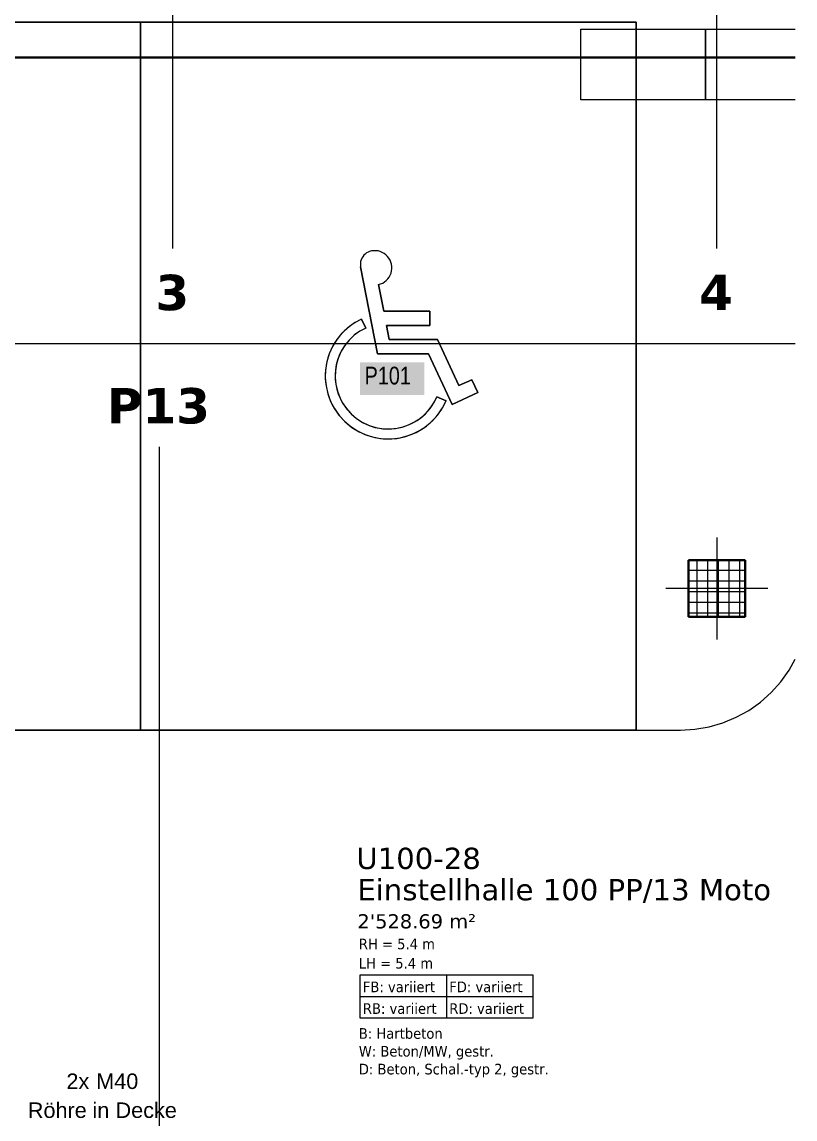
# Model space of a CAD drawing. Extents: x -882 to 613, y -179 to 366.
# Drawn here: x 258.9 to 368.1, y 63.8 to 218.8 of the extents above; entities that cross this region are included whole.
import ezdxf
from ezdxf.lldxf.tags import DXFTag

# ---------------------------------------------------------------- set-up
doc = ezdxf.new("R2010")
doc.units = 0
doc.layers.get('0').update_dxf_attribs({"lineweight": 13})
for name, color, linetype, lineweight, true_color in [('A-____-MATC-OTLN', 7, 'Strichpunkt - Mittel', 40, 0x0080ff), ('A-DETL-____-OTLN', 5, 'Continuous', 9, 0x0000ff), ('EL01_WAN_Röhre Typ', 1, 'Continuous', 13, 0xff0000), ('EL01_WAN_Trassen', 40, 'Continuous', 13, 0xffbf00), ('S-GRID-____-IDEN', 7, 'Continuous', 9, 0x5555aa)]:
    doc.layers.add(name, color=color, linetype=linetype, lineweight=lineweight, true_color=true_color)
for name, color, linetype, lineweight in [('A-AREA-____-IDEN', 7, 'Continuous', 5), ('A-DETL-____-THIN', 7, 'Continuous', 9), ('C-PRKG-____-IDEN', 7, 'Continuous', 5), ('C-PRKG-____-OTLN', 7, 'Continuous', 9), ('S-COLS-____-MCUT', 7, 'Continuous', 35), ('S-COLS-____-OTLN', 7, 'Continuous', 9), ('S-GRID-____-OTLN', 7, 'Continuous', 5)]:
    doc.layers.add(name, color=color, linetype=linetype, lineweight=lineweight)
doc.styles.get("Standard").update_dxf_attribs({"font": 'arial.ttf'})
tags = doc.linetypes.add('_Rasterlinie_', pattern=[0.375, 0.2, -0.05, 0.075, -0.05]).pattern_tags.tags
tags[10:11] = [DXFTag(74, 4), DXFTag(75, 0), DXFTag(340, '0'), DXFTag(46, 1.0), DXFTag(50, 0.0), DXFTag(44, 0.0), DXFTag(45, 0.0)]
tags[8:9] = [DXFTag(74, 4), DXFTag(75, 0), DXFTag(340, '0'), DXFTag(46, 1.0), DXFTag(50, 0.0), DXFTag(44, 0.0), DXFTag(45, 0.0)]
tags[6:7] = [DXFTag(74, 4), DXFTag(75, 0), DXFTag(340, '0'), DXFTag(46, 1.0), DXFTag(50, 0.0), DXFTag(44, 0.0), DXFTag(45, 0.0)]
tags[4:5] = [DXFTag(74, 4), DXFTag(75, 0), DXFTag(340, '0'), DXFTag(46, 1.0), DXFTag(50, 0.0), DXFTag(44, 0.0), DXFTag(45, 0.0)]
tags = doc.linetypes.add('_Strichpunkt - Mittel_', pattern=[0.35, 0.15, -0.1, 0, -0.1]).pattern_tags.tags
tags[10:11] = [DXFTag(74, 4), DXFTag(75, 0), DXFTag(340, '0'), DXFTag(46, 1.0), DXFTag(50, 0.0), DXFTag(44, 0.0), DXFTag(45, 0.0)]
tags[8:9] = [DXFTag(74, 4), DXFTag(75, 0), DXFTag(340, '0'), DXFTag(46, 1.0), DXFTag(50, 0.0), DXFTag(44, 0.0), DXFTag(45, 0.0)]
tags[6:7] = [DXFTag(74, 4), DXFTag(75, 0), DXFTag(340, '0'), DXFTag(46, 1.0), DXFTag(50, 0.0), DXFTag(44, 0.0), DXFTag(45, 0.0)]
tags[4:5] = [DXFTag(74, 4), DXFTag(75, 0), DXFTag(340, '0'), DXFTag(46, 1.0), DXFTag(50, 0.0), DXFTag(44, 0.0), DXFTag(45, 0.0)]
tags = doc.linetypes.add('fein_strichliert', pattern=[4, 1, -2, 1]).pattern_tags.tags
tags[8:9] = [DXFTag(74, 4), DXFTag(75, 0), DXFTag(340, '0'), DXFTag(46, 0.0), DXFTag(50, 0.0), DXFTag(44, 0.0), DXFTag(45, 0.0)]
tags[6:7] = [DXFTag(74, 4), DXFTag(75, 0), DXFTag(340, '0'), DXFTag(46, 0.0), DXFTag(50, 0.0), DXFTag(44, 0.0), DXFTag(45, 0.0)]
tags[4:5] = [DXFTag(74, 4), DXFTag(75, 0), DXFTag(340, '0'), DXFTag(46, 0.0), DXFTag(50, 0.0), DXFTag(44, 0.0), DXFTag(45, 0.0)]
tags = doc.linetypes.add('Strichpunkt - Mittel', pattern=[0.35, 0.15, -0.1, 0, -0.1]).pattern_tags.tags
tags[10:11] = [DXFTag(74, 4), DXFTag(75, 0), DXFTag(340, '0'), DXFTag(46, 1.0), DXFTag(50, 0.0), DXFTag(44, 0.0), DXFTag(45, 0.0)]
tags[8:9] = [DXFTag(74, 4), DXFTag(75, 0), DXFTag(340, '0'), DXFTag(46, 1.0), DXFTag(50, 0.0), DXFTag(44, 0.0), DXFTag(45, 0.0)]
tags[6:7] = [DXFTag(74, 4), DXFTag(75, 0), DXFTag(340, '0'), DXFTag(46, 1.0), DXFTag(50, 0.0), DXFTag(44, 0.0), DXFTag(45, 0.0)]
tags[4:5] = [DXFTag(74, 4), DXFTag(75, 0), DXFTag(340, '0'), DXFTag(46, 1.0), DXFTag(50, 0.0), DXFTag(44, 0.0), DXFTag(45, 0.0)]

# ---------------------------------------------------------------- blocks, each defined once
blk = doc.blocks.new('Referenz-A0UJ2JE1XE', base_point=(-855.98, -164.75))
at = {"layer": 'A-____-MATC-OTLN', "color": 0, "linetype": 'Strichpunkt - Mittel', "ltscale": 0.4}
blk.add_line((-855.98, 213.76), (368.1, 213.76), dxfattribs=at)
at = {"layer": 'A-AREA-____-IDEN', "color": 0, "linetype": 'Continuous', "ltscale": 0.13}
for p, q in [((306.66, 84.21), (331.06, 84.21)), ((306.66, 78.09), (306.66, 84.21)), ((318.86, 84.21), (318.86, 78.09)), ((331.06, 84.21), (331.06, 78.09)), ((306.66, 81.15), (331.06, 81.15)), ((331.06, 78.09), (306.66, 78.09))]:
    blk.add_line(p, q, dxfattribs=at)
at = {"layer": 'A-DETL-____-OTLN', "color": 0, "linetype": '_Strichpunkt - Mittel_', "ltscale": 0.13}
for p, q in [((357.03, 145.96), (357.03, 131.56)), ((364.23, 138.76), (349.83, 138.76))]:
    blk.add_line(p, q, dxfattribs=at)
at = {"layer": 'A-DETL-____-THIN', "color": 0, "linetype": 'Continuous', "ltscale": 0.13}
for p, q in [((367.26, 127.24), (368.1, 128.77)), ((366.08, 125.59), (367.26, 127.24)), ((364.73, 124.08), (366.08, 125.59)), ((363.21, 122.72), (364.73, 124.08)), ((361.56, 121.55), (363.21, 122.72)), ((359.78, 120.57), (361.56, 121.55)), ((355.96, 119.23), (357.91, 119.79)), ((357.91, 119.79), (359.78, 120.57)), ((345.63, 118.77), (351.93, 118.77)), ((351.93, 118.77), (353.96, 118.89)), ((353.96, 118.89), (355.96, 119.23))]:
    blk.add_line(p, q, dxfattribs=at)
at = {"layer": 'C-PRKG-____-IDEN', "color": 7, "linetype": 'Continuous', "ltscale": 0.13, "true_color": 0xffffff}
for points in [[(306.67, 166.1), (315.75, 166.1), (306.67, 170.7)], [(315.75, 166.1), (306.67, 170.7), (315.75, 170.7)]]:
    blk.add_solid(points, dxfattribs=at)
at = {"layer": 'C-PRKG-____-OTLN', "color": 0, "linetype": 'Continuous', "ltscale": 0.13}
for p, q in [((275.63, 218.75), (222.63, 218.75)), ((275.63, 218.75), (222.63, 218.75)), ((222.63, 218.75), (275.63, 218.75)), ((275.63, 118.77), (275.63, 218.75)), ((275.63, 118.77), (275.63, 218.75)), ((275.63, 218.75), (275.63, 118.77)), ((275.63, 218.75), (275.63, 218.75)), ((345.63, 218.75), (275.63, 218.75)), ((345.63, 218.75), (275.63, 218.75)), ((275.63, 218.75), (275.63, 118.77)), ((275.63, 118.77), (275.63, 218.75)), ((275.63, 218.75), (345.63, 218.75)), ((275.63, 218.75), (275.63, 218.75)), ((345.63, 118.77), (345.63, 218.75)), ((345.63, 218.75), (345.63, 118.77)), ((345.63, 218.75), (345.63, 218.75)), ((307.36, 185.99), (307.18, 185.81)), ((307.36, 185.99), (307.18, 185.81)), ((307.56, 186.14), (307.36, 185.99)), ((307.56, 186.14), (307.36, 185.99)), ((307.78, 186.26), (307.56, 186.14)), ((307.78, 186.26), (307.56, 186.14)), ((308.01, 186.36), (307.78, 186.26)), ((308.01, 186.36), (307.78, 186.26)), ((308.25, 186.42), (308.01, 186.36)), ((308.25, 186.42), (308.01, 186.36)), ((308.57, 186.46), (308.25, 186.42)), ((308.57, 186.46), (308.25, 186.42)), ((308.88, 186.46), (308.57, 186.46)), ((308.88, 186.46), (308.57, 186.46)), ((309.19, 186.42), (308.88, 186.46)), ((309.19, 186.42), (308.88, 186.46)), ((309.5, 186.34), (309.19, 186.42)), ((309.5, 186.34), (309.19, 186.42)), ((309.79, 186.22), (309.5, 186.34)), ((309.79, 186.22), (309.5, 186.34)), ((310.06, 186.06), (309.79, 186.22)), ((310.06, 186.06), (309.79, 186.22)), ((310.31, 185.87), (310.06, 186.06)), ((310.31, 185.87), (310.06, 186.06)), ((306.74, 184.92), (306.7, 184.67)), ((306.74, 184.92), (306.7, 184.67)), ((306.7, 184.67), (306.7, 184.42)), ((306.7, 184.67), (306.7, 184.42)), ((306.7, 184.53), (306.7, 184.53)), ((306.7, 184.42), (306.73, 184.17)), ((306.7, 184.42), (306.73, 184.17)), ((306.8, 185.16), (306.74, 184.92)), ((306.8, 185.16), (306.74, 184.92)), ((306.9, 185.39), (306.8, 185.16)), ((306.9, 185.39), (306.8, 185.16)), ((307.03, 185.61), (306.9, 185.39)), ((307.03, 185.61), (306.9, 185.39)), ((307.18, 185.81), (307.03, 185.61)), ((307.18, 185.81), (307.03, 185.61)), ((310.54, 185.65), (310.31, 185.87)), ((310.54, 185.65), (310.31, 185.87)), ((310.73, 185.4), (310.54, 185.65)), ((310.73, 185.4), (310.54, 185.65)), ((310.89, 185.13), (310.73, 185.4)), ((310.89, 185.13), (310.73, 185.4)), ((311.01, 184.84), (310.89, 185.13)), ((311.01, 184.84), (310.89, 185.13)), ((311.1, 184.54), (311.01, 184.84)), ((311.1, 184.54), (311.01, 184.84)), ((311.14, 184.23), (311.1, 184.54)), ((311.14, 184.23), (311.1, 184.54)), ((306.73, 184.17), (309.12, 171.9)), ((309.12, 171.9), (306.73, 184.17)), ((310.76, 182.72), (310.92, 183)), ((310.76, 182.73), (310.92, 183)), ((310.92, 183), (311.03, 183.29)), ((310.92, 183), (311.03, 183.29)), ((311.03, 183.29), (311.11, 183.6)), ((311.03, 183.29), (311.11, 183.6)), ((311.11, 183.6), (311.15, 183.91)), ((311.11, 183.6), (311.15, 183.91)), ((311.15, 183.91), (311.14, 184.23)), ((311.15, 183.91), (311.14, 184.23)), ((311.15, 184.04), (311.15, 184.04)), ((309.26, 181.67), (309.56, 181.76)), ((309.26, 181.67), (309.56, 181.76)), ((309.99, 177.9), (309.26, 181.67)), ((309.26, 181.67), (309.99, 177.9)), ((309.26, 181.67), (309.26, 181.67)), ((309.56, 181.76), (309.85, 181.88)), ((309.56, 181.76), (309.85, 181.88)), ((309.85, 181.88), (310.11, 182.05)), ((309.85, 181.88), (310.11, 182.05)), ((310.11, 182.05), (310.36, 182.24)), ((310.11, 182.05), (310.36, 182.24)), ((310.36, 182.24), (310.58, 182.47)), ((310.36, 182.24), (310.58, 182.47)), ((310.58, 182.47), (310.76, 182.72)), ((310.58, 182.47), (310.76, 182.72)), ((306.85, 176.81), (305.85, 176.26)), ((306.85, 176.81), (305.97, 176.34)), ((307.45, 175.54), (306.85, 176.81)), ((306.85, 176.81), (307.45, 175.54)), ((306.85, 176.81), (306.85, 176.81)), ((316.51, 177.9), (309.99, 177.9)), ((309.99, 177.9), (316.51, 177.9)), ((309.99, 177.9), (309.99, 177.9)), ((316.51, 175.9), (316.51, 177.9)), ((316.51, 177.9), (316.51, 175.9)), ((316.51, 177.9), (316.51, 177.9)), ((304.41, 175.11), (303.89, 174.57)), ((304.92, 175.58), (304.09, 174.79)), ((305.16, 175.77), (304.41, 175.11)), ((305.85, 176.26), (304.92, 175.58)), ((305.97, 176.34), (305.16, 175.77)), ((306.6, 175.08), (305.82, 174.51)), ((306.64, 175.1), (305.89, 174.57)), ((307.45, 175.54), (306.6, 175.08)), ((307.45, 175.54), (306.64, 175.1)), ((307.45, 175.54), (307.45, 175.54)), ((310.77, 173.9), (310.38, 175.9)), ((310.38, 175.9), (316.51, 175.9)), ((316.51, 175.9), (310.38, 175.9)), ((310.38, 175.9), (310.77, 173.9)), ((310.38, 175.9), (310.38, 175.9)), ((316.51, 175.9), (316.51, 175.9)), ((303.37, 173.9), (302.77, 172.92)), ((303.43, 173.98), (303.02, 173.36)), ((304.09, 174.79), (303.37, 173.9)), ((303.89, 174.57), (303.43, 173.98)), ((305.12, 173.84), (304.52, 173.09)), ((305.22, 173.94), (304.76, 173.42)), ((305.82, 174.51), (305.12, 173.84)), ((305.89, 174.57), (305.22, 173.94)), ((317.59, 173.9), (310.77, 173.9)), ((310.77, 173.9), (317.59, 173.9)), ((310.77, 173.9), (310.77, 173.9)), ((320.62, 167.4), (317.59, 173.9)), ((317.59, 173.9), (320.62, 167.4)), ((317.59, 173.9), (317.59, 173.9)), ((302.36, 172.02), (302.11, 171.31)), ((302.77, 172.92), (302.3, 171.88)), ((302.66, 172.7), (302.36, 172.02)), ((303.02, 173.36), (302.66, 172.7)), ((304.01, 172.27), (303.61, 171.39)), ((304.01, 172.27), (303.72, 171.64)), ((304.52, 173.09), (304.01, 172.27)), ((304.36, 172.86), (304.01, 172.27)), ((304.76, 173.42), (304.36, 172.86)), ((301.97, 170.78), (301.78, 169.65)), ((301.93, 170.59), (301.81, 169.85)), ((302.11, 171.31), (301.93, 170.59)), ((302.3, 171.88), (301.97, 170.78)), ((303.33, 170.46), (303.18, 169.51)), ((303.48, 171), (303.3, 170.33)), ((303.61, 171.39), (303.33, 170.46)), ((303.72, 171.64), (303.48, 171)), ((309.12, 171.9), (316.32, 171.9)), ((316.32, 171.9), (309.12, 171.9)), ((309.12, 171.9), (309.12, 171.9)), ((316.32, 171.9), (319.66, 164.74)), ((319.66, 164.74), (316.32, 171.9)), ((316.32, 171.9), (316.32, 171.9)), ((301.78, 169.65), (301.74, 168.51)), ((301.81, 169.85), (301.75, 169.1)), ((301.75, 169.1), (301.75, 168.36)), ((303.19, 169.65), (303.14, 168.96)), ((303.18, 169.51), (303.14, 168.55)), ((303.14, 168.96), (303.16, 168.27)), ((303.3, 170.33), (303.19, 169.65)), ((301.74, 168.76), (301.74, 168.76)), ((301.74, 168.51), (301.85, 167.37)), ((301.75, 168.36), (301.81, 167.61)), ((301.81, 167.61), (301.94, 166.88)), ((301.85, 167.37), (302.1, 166.25)), ((303.14, 168.55), (303.23, 167.59)), ((303.16, 168.27), (303.23, 167.59)), ((303.23, 167.59), (303.45, 166.64)), ((303.23, 167.59), (303.37, 166.91)), ((322.44, 168.24), (320.62, 167.4)), ((320.62, 167.4), (322.44, 168.24)), ((320.62, 167.4), (320.62, 167.4)), ((323.28, 166.43), (322.44, 168.24)), ((322.44, 168.24), (323.28, 166.43)), ((322.44, 168.24), (322.44, 168.24)), ((301.94, 166.88), (302.13, 166.15)), ((302.1, 166.25), (302.5, 165.17)), ((302.13, 166.15), (302.38, 165.45)), ((303.37, 166.91), (303.57, 166.25)), ((303.45, 166.64), (303.78, 165.74)), ((303.57, 166.25), (303.83, 165.61)), ((317.08, 164.96), (317.52, 165.82)), ((317.22, 165.2), (317.52, 165.82)), ((318.8, 165.27), (317.52, 165.82)), ((317.52, 165.82), (318.8, 165.27)), ((317.52, 165.82), (317.52, 165.82)), ((319.66, 164.74), (323.28, 166.43)), ((323.28, 166.43), (319.66, 164.74)), ((323.28, 166.43), (323.28, 166.43)), ((302.38, 165.45), (302.69, 164.77)), ((302.5, 165.17), (303.03, 164.16)), ((302.69, 164.77), (303.05, 164.11)), ((303.78, 165.74), (304.22, 164.88)), ((303.83, 165.61), (304.15, 165)), ((304.15, 165), (304.72, 164.16)), ((304.22, 164.88), (304.78, 164.09)), ((316.24, 163.81), (316.86, 164.61)), ((316.54, 164.16), (317.08, 164.96)), ((316.86, 164.61), (317.22, 165.2)), ((317.64, 163.3), (318.29, 164.25)), ((318.1, 163.95), (318.48, 164.59)), ((318.29, 164.25), (318.8, 165.27)), ((318.48, 164.59), (318.8, 165.27)), ((318.8, 165.27), (318.8, 165.27)), ((319.66, 164.74), (319.66, 164.74)), ((303.03, 164.16), (303.68, 163.22)), ((303.05, 164.11), (303.75, 163.14)), ((303.68, 163.22), (304.45, 162.37)), ((303.75, 163.14), (304.56, 162.27)), ((304.72, 164.16), (305.39, 163.41)), ((304.78, 164.09), (305.43, 163.38)), ((305.39, 163.41), (306.16, 162.75)), ((305.43, 163.38), (306.16, 162.75)), ((306.16, 162.75), (306.97, 162.23)), ((306.16, 162.75), (307.01, 162.21)), ((314.36, 162.27), (315.17, 162.81)), ((314.72, 162.49), (315.52, 163.1)), ((315.17, 162.81), (315.9, 163.44)), ((315.52, 163.1), (316.24, 163.81)), ((315.9, 163.44), (316.54, 164.16)), ((316.55, 162.14), (317.39, 162.99)), ((316.88, 162.44), (317.64, 163.3)), ((317.39, 162.99), (318.1, 163.95)), ((304.45, 162.37), (305.33, 161.63)), ((304.56, 162.27), (305.49, 161.51)), ((305.33, 161.63), (306.29, 161.01)), ((305.49, 161.51), (306.51, 160.89)), ((306.97, 162.23), (307.84, 161.81)), ((307.01, 162.21), (307.93, 161.78)), ((307.84, 161.81), (308.76, 161.51)), ((307.93, 161.78), (308.9, 161.48)), ((308.76, 161.51), (309.71, 161.33)), ((308.9, 161.48), (309.89, 161.31)), ((309.71, 161.33), (310.67, 161.27)), ((309.89, 161.31), (310.9, 161.28)), ((310.67, 161.27), (311.64, 161.34)), ((310.9, 161.28), (311.91, 161.39)), ((311.64, 161.34), (312.58, 161.53)), ((311.91, 161.39), (312.89, 161.62)), ((312.58, 161.53), (313.5, 161.85)), ((312.89, 161.62), (313.83, 161.99)), ((313.5, 161.85), (314.36, 162.27)), ((313.83, 161.99), (314.72, 162.49)), ((314.58, 160.8), (315.61, 161.4)), ((315.06, 161.06), (316.02, 161.69)), ((315.61, 161.4), (316.55, 162.14)), ((316.02, 161.69), (316.88, 162.44)), ((306.29, 161.01), (307.32, 160.51)), ((306.51, 160.89), (307.6, 160.41)), ((307.32, 160.51), (308.41, 160.16)), ((307.6, 160.41), (308.75, 160.08)), ((308.41, 160.16), (309.54, 159.94)), ((308.75, 160.08), (309.94, 159.9)), ((309.54, 159.94), (310.68, 159.88)), ((309.94, 159.9), (311.13, 159.89)), ((310.68, 159.88), (311.83, 159.96)), ((311.13, 159.89), (312.32, 160.04)), ((311.83, 159.96), (312.95, 160.18)), ((312.32, 160.04), (313.47, 160.34)), ((312.95, 160.18), (314.03, 160.55)), ((313.47, 160.34), (314.58, 160.8)), ((314.03, 160.55), (315.06, 161.06)), ((275.63, 118.77), (222.63, 118.77)), ((222.63, 118.77), (275.63, 118.77)), ((275.63, 118.77), (222.63, 118.77)), ((275.63, 118.77), (275.63, 118.77)), ((345.63, 118.77), (275.63, 118.77)), ((275.63, 118.77), (345.63, 118.77)), ((345.63, 118.77), (275.63, 118.77)), ((275.63, 118.77), (275.63, 118.77)), ((345.63, 118.77), (345.63, 118.77))]:
    blk.add_line(p, q, dxfattribs=at)
at = {"layer": 'S-COLS-____-MCUT', "color": 0, "linetype": 'Continuous', "ltscale": 0.35}
for p, q in [((361.03, 142.76), (353.03, 142.76)), ((353.03, 142.76), (353.03, 134.76)), ((361.03, 134.76), (361.03, 142.76)), ((353.03, 134.76), (361.03, 134.76))]:
    blk.add_line(p, q, dxfattribs=at)
at = {"layer": 'S-COLS-____-OTLN', "color": 0, "linetype": 'Continuous', "ltscale": 0.13}
for p, q in [((354.29, 134.76), (354.29, 142.76)), ((355.79, 134.76), (355.79, 142.76)), ((357.29, 134.76), (357.29, 142.76)), ((358.79, 134.76), (358.79, 142.76)), ((360.29, 134.76), (360.29, 142.76)), ((353.03, 141.33), (361.03, 141.33)), ((353.03, 139.83), (361.03, 139.83)), ((353.03, 138.33), (361.03, 138.33)), ((353.03, 136.83), (361.03, 136.83)), ((353.03, 135.33), (361.03, 135.33))]:
    blk.add_line(p, q, dxfattribs=at)
at = {"layer": 'S-GRID-____-OTLN', "color": 0, "linetype": '_Rasterlinie_', "ltscale": 0.13}
for p, q in [((280.23, 186.76), (280.23, 354.65)), ((357.03, 186.76), (357.03, 354.65)), ((-855.98, 173.36), (368.1, 173.36)), ((278.33, -147.33), (278.33, 158.76))]:
    blk.add_line(p, q, dxfattribs=at)
at = {"layer": 'A-AREA-____-IDEN', "color": 0, "linetype": 'Continuous', "ltscale": 0.13, "attachment_point": 1}
for s, insert, char_height in [('{\\fVerdana;U100-28}', (306.13, 102.15), 3), ('{\\fVerdana;Einstellhalle 100 PP/13 Moto}', (306.27, 97.73), 3), ("{\\fVerdana;2'528.69 m²}", (306.28, 92.76), 2), ('{\\W0.9;\\fVerdana;RH = 5.4 m}', (306.48, 89.31), 1.5), ('{\\W0.9;\\fVerdana;LH = 5.4 m}', (306.48, 86.59), 1.5), ('{\\W0.9;\\fVerdana;FB: variiert}', (307.05, 83.25), 1.5), ('{\\W0.9;\\fVerdana;FD: variiert}', (319.25, 83.25), 1.5), ('{\\W0.9;\\fVerdana;RB: variiert}', (307.05, 80.19), 1.5), ('{\\W0.9;\\fVerdana;RD: variiert}', (319.25, 80.19), 1.5), ('{\\W0.9;\\fVerdana;B: Hartbeton}', (306.48, 76.67), 1.5), ('{\\W0.9;\\fVerdana;W: Beton/MW, gestr.}', (306.48, 74.16), 1.5), ('{\\W0.9;\\fVerdana;D: Beton, Schal.-typ 2, gestr.}', (306.48, 71.64), 1.5)]:
    blk.add_mtext(s, dxfattribs=dict(at, insert=insert, char_height=char_height))
at = {"layer": 'C-PRKG-____-IDEN', "color": 0, "linetype": 'Continuous', "ltscale": 0.13, "insert": (307.3, 170.07), "char_height": 2.5, "attachment_point": 1}
blk.add_mtext('{\\W0.8;\\fArial;P101}', dxfattribs=at)
at = {"layer": 'S-GRID-____-IDEN', "color": 0, "linetype": 'Continuous', "lineweight": 5, "ltscale": 0.13, "char_height": 5, "attachment_point": 1}
for s, insert in [('{\\fVerdana|b1|i0;3}', (277.75, 183.06)), ('{\\fVerdana|b1|i0;4}', (354.55, 183.06)), ('{\\fVerdana|b1|i0;P13}', (270.89, 167.06))]:
    blk.add_mtext(s, dxfattribs=dict(at, insert=insert))
blk = doc.blocks.new('Kabelkanal-A0UJ2JE5XE', base_point=(337.83, 207.76))
at = {"color": 0, "linetype": 'ByBlock', "lineweight": -2, "ltscale": 0.13}
for p, q in [((337.83, 207.76), (337.83, 217.76)), ((337.83, 217.76), (355.43, 217.76)), ((355.43, 217.76), (355.43, 207.76)), ((355.43, 207.76), (337.83, 207.76))]:
    blk.add_line(p, q, dxfattribs=at)
blk = doc.blocks.new('Kabelkanal-A0UJ2JE9XE', base_point=(355.43, 207.76))
at = {"color": 0, "linetype": 'ByBlock', "lineweight": -2, "ltscale": 0.13}
for p, q in [((355.43, 207.76), (355.43, 217.76)), ((355.43, 217.76), (368.1, 217.76)), ((368.1, 207.76), (355.43, 207.76))]:
    blk.add_line(p, q, dxfattribs=at)
blk = doc.blocks.new('MText-A0UJ2JHXXE', base_point=(259.73, 63.99))
at = {"color": 0, "linetype": 'ByBlock', "lineweight": -2, "ltscale": 0.13, "char_height": 2.1875, "attachment_point": 1}
for s, insert in [('{\\fArial;2x}', (265.18, 70.27)), ('{\\fArial;M40}', (269.39, 70.27)), ('{\\fArial;Röhre}', (259.73, 66.18)), ('{\\fArial;in}', (268.86, 66.18)), ('{\\fArial;Decke}', (272.12, 66.18))]:
    blk.add_mtext(s, dxfattribs=dict(at, insert=insert))

msp = doc.modelspace()

# ---------------------------------------------------------------- block references
at = {"color": 9, "lineweight": 25, "ltscale": 0.25, "true_color": 0xc0c0c0}
msp.add_blockref('Referenz-A0UJ2JE1XE', (-855.98, -164.75), dxfattribs=at)
at = {"layer": 'EL01_WAN_Röhre Typ', "color": 24, "linetype": 'fein_strichliert', "ltscale": 0.13, "true_color": 0x993300}
msp.add_blockref('MText-A0UJ2JHXXE', (259.73, 63.99), dxfattribs=at)
at = {"layer": 'EL01_WAN_Trassen', "ltscale": 0.13}
for name, p in [('Kabelkanal-A0UJ2JE5XE', (337.83, 207.76)), ('Kabelkanal-A0UJ2JE9XE', (355.43, 207.76))]:
    msp.add_blockref(name, p, dxfattribs=at)

doc.saveas('drawing.dxf')
